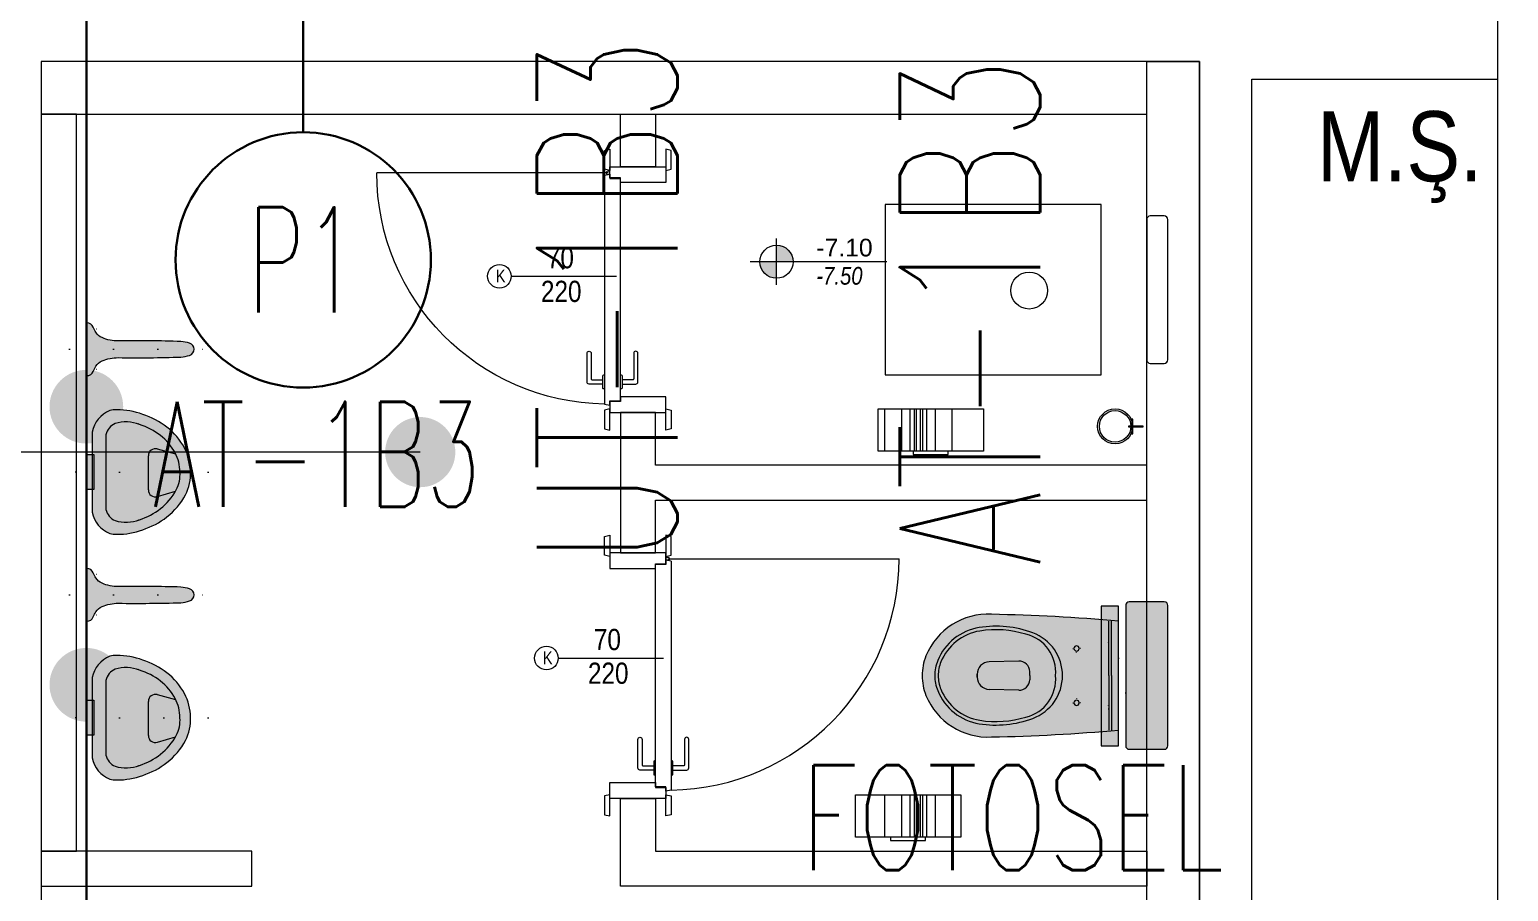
# Model space of a CAD drawing. Header units: metres. Extents: x -13194 to 152406, y -14653 to 29421.
# Drawn here: x 59671.7 to 60093.1, y 2798.5 to 3044.1 of the extents above; entities that cross this region are included whole.
import ezdxf
from ezdxf.enums import TextEntityAlignment as Align

# ---------------------------------------------------------------- set-up
doc = ezdxf.new("R2010")
doc.units = ezdxf.units.M
doc.header["$LTSCALE"] = 100
doc.header["$MEASUREMENT"] = 0
doc.linetypes.add('DOT2', pattern=[0.125, 0, -0.125])
doc.layers.get('0').update_dxf_attribs({"color": 9, "lineweight": 9})
for name, color, linetype, lineweight in [('00', 9, 'Continuous', 9), ('01', 9, 'Continuous', 9), ('05', 9, 'Continuous', 9), ('05S', 9, 'Continuous', 9), ('05V', 9, 'Continuous', 9), ('06D', 9, 'Continuous', 9), ('21', 9, 'Continuous', 9), ('21_mahal200', 9, 'Continuous', 9), ('E-AYDINLATMA VE PRİZ PANOSU', 7, 'Continuous', 30), ('E-KABLO', 7, 'Continuous', 30), ('E-LINYE', 7, 'Continuous', 30), ('E-YAZI', 7, 'Continuous', 30), ('Kapı', 204, 'Continuous', 9), ('KARA SIVA', 4, 'Continuous', 9), ('PLASTİK BOYA', 30, 'Continuous', 9), ('TEFRİŞ', 9, 'Continuous', 9)]:
    doc.layers.add(name, color=color, linetype=linetype, lineweight=lineweight)
doc.styles.add('Arial', font='arial.ttf', dxfattribs={"height": 2.5})
doc.styles.add('E-YAZI', font='txttw.shx')
doc.styles.add('MuuM_TEXT-ITALIC', font='ARIALNI.TTF')
doc.styles.add('MuuM_TEXT-STANDART', font='ARIALN.TTF')
doc.dimstyles.new('MuuM_DIM200', dxfattribs={"dimscale": 20, "dimtxt": 2, "dimasz": 1, "dimexe": 1, "dimexo": 1, "dimgap": 1, "dimtad": 1, "dimdec": 1, "dimrnd": 0.5, "dimdsep": 46, "dimtxsty": 'MuuM_TEXT-STANDART', "dimblk": 'ARCHTICK', "dimcen": 0, "dimdle": 0.15, "dimclrd": 256, "dimclre": 256, "dimclrt": 256, "dimadec": 0, "dimazin": 0, "dimtfac": 5, "dimtdec": 1, "dimtix": 1, "dimtmove": 2, "dimatfit": 3, "dimldrblk": 'DOT', "dimfxl": 3, "dimfxlon": 1, "dimtolj": 1, "dimlwd": -1, "dimlwe": -1, "dimarcsym": 0})

# ---------------------------------------------------------------- blocks, each defined once
blk = doc.blocks.new('1.bod.mimari.elk')
at = {"layer": '01'}
blk.add_lwpolyline([(4130, -5950.000004305957), (4130, -5950.000004305957), (4130, -5950.000004305957), (4130, -5400.000004305957), (4400, -5400.000004305957), (4400, -5950.000004305957), (4400, -5950.000004305957), (4400, -5950.000004305957), (4440, -5950.000004305957), (4440, -5350.000004305957), (4090, -5350.000004305957), (4090, -5950.000004305957), (4130, -5950.000004305957)], dxfattribs=at)
blk = doc.blocks.new('_ArchTick')
at = {"color": 0, "linetype": 'ByBlock', "const_width": 0.15}
blk.add_lwpolyline([(-0.5, -0.5), (0.5, 0.5)], dxfattribs=at)
blk = doc.blocks.new('_Dot')
at = {"color": 0, "linetype": 'ByBlock', "lineweight": -2}
blk.add_line((-0.5, 0), (-1, 0), dxfattribs=at)
at = {"color": 0, "linetype": 'ByBlock', "const_width": 0.5}
blk.add_lwpolyline([(-0.25, 0, 1), (0.25, 0, 1)], format="xyb", close=True, dxfattribs=at)
blk = doc.blocks.new('p-klozet üstü kağıt dispenser')
blk.add_hatch(color=255).paths.add_polyline_path([(-5.3433e-12, 5.563981752787184), (0, 45.40812888650907), (-5.000000000000057, 45.40812888650907), (-5.0000000000054, 5.563981752787184)])
blk.add_lwpolyline([(-5.3433e-12, 5.563981752787184), (0, 45.40812888650907), (-5.000000000000057, 45.40812888650907), (-5.0000000000054, 5.563981752787184)], close=True)
blk = doc.blocks.new('san-klo-06-p')
at = {"layer": '05S'}
h = blk.add_hatch(color=256, dxfattribs=at)
edge = h.paths.add_edge_path()
edge.add_line((-20.00000000000046, 2.015000000021245), (19.99999999999662, 2.015000000027066))
edge.add_arc((19.99999999999953, 3.015000000028521), 1, 270, 360)
edge.add_line((20.99999999999955, 3.015000000028521), (21.000000000001, 13.01500000002852))
edge.add_arc((19.99999999999953, 13.01500000002852), 1, 0, 90.00000000000001)
edge.add_line((19.99999999999953, 14.01500000002852), (-20.00000000000046, 14.01500000002561))
edge.add_arc((-20.00000000000046, 13.01500000002852), 1, 90.00000000000001, 180)
edge.add_line((-21.00000000000045, 13.01500000002852), (-20.999999999999, 3.015000000025612))
edge.add_arc((-20.00000000000046, 3.015000000021243), 1, 180, 270)
h = blk.add_hatch(color=256, dxfattribs=at)
edge = h.paths.add_edge_path()
edge.add_arc((482.446959709046, -45.26395162302651), 500.0000000000162, 174.8060223042765, 178.9681825704839)
edge.add_arc((1.500000000003183, -37.29190075644874), 19.00000000000178, 176.8871024373828, 247.9756871629529)
edge.add_arc((-4.547e-13, -41), 15.00000000000026, 247.9756871629556, 269.9999999999976)
edge.add_arc((-4.547e-13, -41), 15.00000000000026, 270.0000000000025, 292.0243128370444)
edge.add_arc((-1.50000000000409, -37.29190075644874), 19.0000000000039, 292.0243128370512, 363.1128975626213)
edge.add_arc((-482.4469597090078, -45.26395162301922), 499.9999999999761, 1.031817429516246, 5.19397769572375)
edge.add_line((15.49999999999954, 0), (-15.50000000000336, 0))
for p, q in [((-4.547e-13, -2), (-15.50000000000045, -2)), ((-4.547e-13, -2.80000000000291), (-15.50000000000045, -2.80000000000291)), ((-4.547e-13, -2), (15.49999999999954, -2)), ((-4.547e-13, -2.80000000000291), (15.49999999999954, -2.80000000000291)), ((-4.15801929872441, -28.43442233578389), (-3.905189181845798, -36.91821042136871)), ((-4.547e-13, -25.3450573319642), (-1.159350611440913, -25.3450573319642)), ((-4.547e-13, -25.3450573319642), (1.159350611440004, -25.3450573319642)), ((4.158019298723502, -28.43442233578389), (3.905189181844889, -36.91821042136871)), ((-4.547e-13, -40.31395125024572), (-0.4067423800156579, -40.31395125024572)), ((-0.4067423800156579, -40.31395125024572), (-4.547e-13, -40.31395125024572)), ((0.4067423800147483, -40.31395125024572), (-4.547e-13, -40.31395125024572)), ((-4.547e-13, -40.31395125024572), (0.4067423800147483, -40.31395125024572))]:
    blk.add_line(p, q)
at = {"linetype": 'DOT2'}
for p, q in [((-6.485962310548075, -12), (-8.953412711959118, -12)), ((-7.750000000000452, -10.91410758801794), (-7.750000000000452, -12)), ((-7.750000000000452, -13.08589241198206), (-7.750000000000452, -12)), ((6.485962310550803, -12), (8.953412711958206, -12)), ((7.749999999999543, -10.91410758801794), (7.749999999999543, -12)), ((7.749999999999543, -13.08589241198206), (7.749999999999543, -12))]:
    blk.add_line(p, q, dxfattribs=at)
for points in [[(-20.00000000000046, 2.015000000021245), (19.99999999999953, 2.015000000028521, 0.4142135623730951), (20.99999999999955, 3.015000000028521), (20.99999999999955, 13.01500000002852, 0.4142135623731339), (19.99999999999953, 14.01500000002852), (-20.00000000000046, 14.01500000002852, 0.4142135623730744), (-21.00000000000045, 13.01500000002852), (-21.00000000000045, 3.015000000021243, 0.4142135623731159)], [(-15.50000000000045, 0, 0.0181628470062377), (-17.47196496077276, -36.26013260072796, 0.3205287056357122), (-5.625000000000452, -54.90537216330267, 0.0963961176293174), (-4.547e-13, -56, 0.0963961176293174), (5.624999999999543, -54.90537216330267, 0.3205287056357121), (17.47196496077549, -36.26013260072796, 0.0181628470062377), (15.49999999999954, 0)]]:
    blk.add_lwpolyline(points, format="xyb", close=True)
for points in [[(-9.500000000000453, 2.015000000028521), (-9.500000000000453, -2.984999999978752), (-8.500000000000455, -2.984999999978752), (-8.500000000000455, 2.015000000028521)], [(8.499999999999545, 2.015000000028521), (8.499999999999545, -2.984999999978752), (9.499999999999543, -2.984999999978752), (9.499999999999543, 2.015000000028521)]]:
    blk.add_lwpolyline(points, dxfattribs=at)
blk.add_lwpolyline([(-5.000000000000452, 0), (-5.000000000000452, 2), (4.999999999999545, 2), (4.999999999999545, 0)], close=True, dxfattribs=at)
for centre, radius, start, end in [((-7.750000000000452, -12), 0.75, 0, 180), ((-7.750000000000452, -12), 0.75, 180, 0), ((7.749999999999543, -12), 0.75, 0, 180), ((7.749999999999543, -12), 0.75, 180, 0), ((-4.547e-13, -29), 13, 90, 159.4200885049486), ((-4.547e-13, -29), 13, 20.57991149505137, 90), ((-1.089157725150015, -28.94594607376348), 11.00000000000001, 84.31758544885159, 166.806744405553), ((1.089157725149107, -28.94594607376348), 11, 13.19325559444693, 95.68241455114841), ((15.91510823917952, -34.97572838532506), 30, 159.4200885049486, 189.1280785422966), ((-15.91510823918042, -34.97572838532506), 30, 350.8719214577034, 20.57991149505137), ((15.91510823917952, -34.97572838532506), 28.99999999999998, 162.8726879048356, 189.1280785422966), ((-1.159350611440913, -28.3450573319642), 3, 90, 181.7069983645544), ((1.159350611440004, -28.3450573319642), 3, 358.2930016354455, 90), ((-15.91510823918042, -34.97572838532506), 28.99999999999999, 350.8719214577034, 17.12731209516433), ((-0.4067423800156579, -36.81395125024574), 3.499999999999998, 181.7069983645544, 270), ((0.4067423800147483, -36.81395125024574), 3.499999999999998, 270, 358.2930016354455), ((1.499999999999543, -37.29190075644874), 15.39999999999999, 189.1280785422966, 247.9756871630004), ((1.499999999999543, -37.29190075644874), 14.4, 189.1280785422966, 247.9756871630004), ((-1.500000000000454, -37.29190075644874), 14.40000000000001, 292.0243128369996, 350.8719214577034), ((-1.500000000000454, -37.29190075644874), 15.39999999999999, 292.0243128369996, 350.8719214577034), ((-4.547e-13, -41), 11.39999999999997, 247.9756871630004, 270), ((-4.547e-13, -41), 10.39999999999995, 247.9756871630004, 270), ((-4.547e-13, -41), 10.39999999999995, 270, 292.0243128369996), ((-4.547e-13, -41), 11.39999999999997, 270, 292.0243128369996)]:
    blk.add_arc(centre, radius, start, end)
at = {"layer": '05', "rotation": 270}
blk.add_blockref('p-klozet üstü kağıt dispenser', (-25.40812888650862, -5.007660794144613), dxfattribs=at)
blk = doc.blocks.new('p-t.kağıtlığı')
at = {"layer": 'TEFRİŞ'}
h = blk.add_hatch(dxfattribs=at)
h.set_pattern_fill('CYL', color=256, scale=30, angle=-89.99999999999999, style=0)
h.set_pattern_definition([(270, (-14.39999999999963, 13), (30, 6.7e-15), []), (270, (-13.80000000000018, 13), (30, 6.7e-15), []), (270, (-12.59999999999945, 13), (30, 6.7e-15), []), (270, (-10.19999999999982, 13), (30, 6.7e-15), []), (270, (-5.399999999999636, 13), (30, 6.7e-15), []), (270, (5.400000000000542, 13), (30, 6.7e-15), []), (270, (10.19999999999982, 13), (30, 6.7e-15), []), (270, (12.60000000000036, 13), (30, 6.7e-15), []), (270, (13.80000000000018, 13), (30, 6.7e-15), []), (270, (14.40000000000054, 13), (30, 6.7e-15), [])])
h.paths.add_polyline_path([(-15, 1), (15, 1), (15, 13), (-15, 13)])
for points in [[(-15, 1), (15, 1), (15, 13), (-15, 13)], [(5, 1), (5, 0), (-5, 0), (-5, 1)]]:
    blk.add_lwpolyline(points, close=True, dxfattribs=at)
blk = doc.blocks.new('San-p-uripart')
at = {"layer": '05S'}
h = blk.add_hatch(color=256, dxfattribs=at)
edge = h.paths.add_edge_path()
edge.add_line((0, 0), (-7.502701282911726, 0))
edge.add_arc((-5.709877322929968, -0.0991818855945894), 1.795565314299233, 176.8335336137003, 251.0946557253123)
edge.add_arc((-8.442650596654858, -8.078530705955927), 6.638772677657441, 57.0297629489329, 71.09465572531082, ccw=False)
edge.add_arc((-7.040729375654334, -5.917304325401346), 4.062674353079212, 23.36070373810901, 57.02976294893671, ccw=False)
edge.add_arc((-13.70585418392875, -8.796135696042256), 11.32294699055403, -0.7682051098128113, 23.360703738108384, ccw=False)
edge.add_arc((402.5469214286236, -14.37746602216248), 404.967245607545, 179.231794890187, 181.7550775583132)
edge.add_arc((11.77246903945706, -25.27573944187134), 14.08342795668617, 186.1332779337883, 196.4356805880288)
edge.add_arc((0.2055674033981631, -28.52261435773835), 2.076566262679214, 200.8138809635047, 264.3187619893651)
edge.add_arc((-0.2055674033981631, -28.52261435773835), 2.076566262679214, 275.6812380106349, 339.1861190364953)
edge.add_arc((-11.77246903945706, -25.27573944187134), 14.08342795668617, 343.5643194119712, 353.8667220662117)
edge.add_arc((-402.5469214286236, -14.37746602216248), 404.967245607545, 358.2449224416866, 360.768205109813)
edge.add_arc((13.70585418392875, -8.796135696042256), 11.32294699055404, 156.6392962618916, 180.7682051098129, ccw=False)
edge.add_arc((7.040729375654334, -5.917304325401346), 4.062674353079213, 122.9702370510633, 156.639296261891, ccw=False)
edge.add_arc((8.442650596654858, -8.078530705955927), 6.638772677657441, 108.90534427468921, 122.97023705106719, ccw=False)
edge.add_arc((5.709877322929968, -0.0991818855945894), 1.795565314299232, 288.9053442746877, 363.1664663862996)
edge.add_line((7.502701282912312, 0), (5.853095785823825e-13, 0))
at = {"linetype": 'DOT2'}
for p, q in [((0, 5), (0, -40.49999999999636)), ((-5.770817504173462, -2.733077667144243), (-5.770817504173462, 3.350195222110413)), ((5.770817504173462, -2.733077667144243), (5.770817504173462, 3.350195222110413))]:
    blk.add_line(p, q, dxfattribs=at)
blk.add_lwpolyline([(0, 0), (-7.502701282912312, 0, 0.3358627193216691), (-6.291650653194663, -1.797885682644845, -0.0614468324515553), (-4.829808567523286, -2.508909970380043, -0.1479750645966862), (-3.311085466844815, -4.306379369778366, -0.1056729534655511), (-2.383924922236474, -8.947945920119308, 0.011010342516257), (-2.230346181717322, -26.78043505654569, 0.0449830156324357), (-1.735481351159251, -29.26048777216966, 0.2844088340516868), (0, -30.58898060938736, 0.2844088340516868), (1.735481351159251, -29.26048777216966, 0.0449830156324357), (2.230346181717322, -26.78043505654569, 0.011010342516257), (2.383924922236474, -8.947945920119308, -0.1056729534655511), (3.311085466844815, -4.306379369778366, -0.1479750645966862), (4.829808567523286, -2.508909970380043, -0.0614468324515553), (6.291650653194663, -1.797885682644845, 0.3358627193216691), (7.502701282912312, 0)], format="xyb", close=True)
blk = doc.blocks.new('v-k-pisuar01-p-s')
at = {"layer": '05S'}
h = blk.add_hatch(color=256, dxfattribs=at)
edge = h.paths.add_edge_path()
edge.add_line((11.42270253094102, 3.638e-12), (-11.42270253094102, 3.638e-12))
edge.add_arc((-9.830791421985849, -8.150053224959265), 8.304068192672245, 101.052160196956, 157.7110542586413)
edge.add_arc((-8.698184620976463, -7.002620211645987), 9.040695939314752, 167.2054471598568, 179.9865996109631)
edge.add_arc((3.698906807148886, -6.994059835495138), 21.43778808926014, 180.0172277376221, 200.174822931414)
edge.add_arc((4.927594309561754, -7.521959883539237), 22.42787110088592, 197.8257412586595, 217.822754149149)
edge.add_arc((2.836417373735457, -9.145373557403216), 19.78051526280616, 217.8227541491555, 241.917258812392)
edge.add_arc((-0.7404978676677274, -15.84919987251851), 12.18212004358895, 241.9172588123764, 274.1094109938937)
edge.add_arc((0.011119686978418, -13.43780789287848), 14.56269787259692, 270.4775210897593, 298.0827411875948)
edge.add_arc((-1.900854454888758, -9.854401046221028), 18.62428004557212, 298.082741187634, 322.1772458508703)
edge.add_arc((-4.90535493561765, -7.521959883539237), 22.4278711008861, 322.1772458508511, 342.1742587413403)
edge.add_arc((-3.676667433204783, -6.994059835495138), 21.43778808926036, 339.8251770685861, 359.9827722623778)
edge.add_arc((10.17531421099374, -6.921057905034102), 7.586221502296683, 359.3999502511719, 374.6647735631948)
edge.add_arc((9.830791421987668, -8.150053224962901), 8.304068192673494, 22.28894574136448, 78.94783980325458)
at = {"linetype": 'DOT2'}
blk.add_line((0, -33), (0, 5), dxfattribs=at)
for p, q in [((-5.065933825182582, -16.00050576547437), (4.657896394137424, -16.00050576547437)), ((-6.984664828327367, -18.56483841345834), (-5.466074508258316, -23.72804550169167)), ((6.590366273341714, -18.51583106659382), (5.18733824030096, -23.77718619049119))]:
    blk.add_line(p, q)
for points in [[(11.42270253094102, 3.638e-12), (-11.42270253094102, 3.638e-12, 0.2523838902471173), (-17.51440381128668, -5.000505765474372, 0.0558261851845719), (-17.73888031302704, -7.000505765474372, 0.0881816074474143), (-16.42355859140844, -14.38764789839843, 0.0874755300532864), (-12.78843996554497, -21.27519701816345, 0.1055211629797704), (-6.475183890102925, -26.5971031555091, 0.1413959180004252), (0.1324883970701194, -28, 0.1210364073534051), (6.866453540200382, -26.28602049577967, 0.1055211629797702), (12.81067933948907, -21.27519701816345, 0.0874755300532857), (16.44579796535254, -14.38764789839843, 0.0881816074474134), (17.76111968697296, -7.000505765474372, 0.0667040249175728), (17.5144038112885, -5.000505765474372, 0.2523838902480677), (11.42270253091192, 7.276000000000001e-12)], [(13.56758272037041, -13.46927878739734, 0.1723745183359662), (13.81327216784484, -6.517616360626562, 0.2523838902480677), (10.65589230152181, -3.925812281813703), (-10.65589230153637, -3.925812281817343, 0.2523838902471173), (-13.81327216784484, -6.517616360626562, 0.1723745183359663), (-13.56758272037041, -13.46927878739734, 0.0874755300532832), (-10.41870533553083, -19.43553460801922, 0.1055211629797738), (-5.062945461508205, -23.9502970385438, 0.1440043722371133), (0.0111196869729611, -25.00050576547437, 0.1231510465558739), (5.454215111603843, -23.63921437881436, 0.1055211629797774), (10.44094470947493, -19.43553460801922, 0.0874755300532832), (13.58982209431451, -13.46927878739734)]]:
    blk.add_lwpolyline(points, format="xyb")
blk.add_lwpolyline([(-5, -0.500000000003638), (-5, 1.49999999999636), (5, 1.49999999999636), (5, -0.500000000003638)], close=True)
for centre, radius, start, end in [((1.160594533739639, -7.479771511072612), 15.89947806192441, 200.6505748287934, 202.1300987202021), ((-5.065933825182582, -18.00050576547437), 2, 90, 196.3895403340701), ((4.657896394137424, -18.00050576547437), 2, 345.0685828217818, 90), ((-1.138355159795537, -7.479771511072612), 15.89947806192436, 337.8699012797978, 339.3494251712066)]:
    blk.add_arc(centre, radius, start, end)
at = {"layer": '05S'}
blk.add_solid([(-5, 1.49999999999636), (-5, -0.500000000003638), (5, 1.49999999999636), (5, -0.500000000003638)], dxfattribs=at)
blk = doc.blocks.new('dsfsdfsdfsdfsdfsdf')
at = {"layer": 'Kapı'}
for p, q in [((23771.45181168488, -2062.352248718824), (23755.45181168267, -2062.352248718824)), ((23772.95181168482, -2064.719111331149, 0.6555058768281015), (23771.45181168482, -2064.41911133111, 0.6555058768281015)), ((23771.45181168482, -2064.41911133111, 0.6555058768281015), (23771.45181168482, -2065.619111331151, 0.6555058768281015)), ((23771.95371590619, -2064.009590223897, 0.6555058768281015), (23837.87079387352, -2064.009590223897, 0.6555058768281015)), ((23772.95181168482, -2064.719111331149, 0.6555058768281015), (23772.95181168482, -2129.919111331008, 0.6555058768281015)), ((23771.45181168482, -2065.619111331151, 0.6555058768281015), (23768.45181168482, -2065.619111331151, 0.6555058768281015)), ((23768.45181168482, -2129.019111331028, 0.6555058768281015), (23768.45181168494, -2066.819111331031, 0.6555058768281015)), ((23771.45181168267, -2132.352248718729), (23755.45181168261, -2132.352248718729)), ((23771.45181168482, -2129.019111331028, 0.6555058768281015), (23768.45181168482, -2129.019111331028, 0.6555058768281015)), ((23771.45181168482, -2130.219111331069, 0.6555058768281015), (23771.45181168482, -2129.019111331028, 0.6555058768281015)), ((23772.95181168482, -2129.919111331008, 0.6555058768281015), (23771.45181168482, -2130.219111331069, 0.6555058768281015))]:
    blk.add_line(p, q, dxfattribs=at)
at = {"layer": 'Kapı', "elevation": 0.6555058768281015}
for points in [[(23753.95181168255, -2057.61911133118), (23755.45181168255, -2057.319111331097), (23755.45181168255, -2063.319111331046), (23753.95181168255, -2063.019111330985), (23753.95181168255, -2057.61911133118)], [(23772.95181168476, -2057.61911133118), (23771.45181168482, -2057.319111331097), (23771.45181168482, -2063.319111331046), (23772.95181168476, -2063.019111330985), (23772.95181168476, -2057.61911133118)], [(23753.95181168255, -2137.019111330999), (23755.45181168255, -2137.31911133106), (23755.45181168255, -2131.319111331133), (23753.95181168255, -2131.619111331172), (23753.95181168255, -2137.019111330999)], [(23772.95181168482, -2137.019111330999), (23771.45181168482, -2137.31911133106), (23771.45181168482, -2131.319111331133), (23772.95181168482, -2131.619111331172), (23772.95181168482, -2137.019111330999)]]:
    blk.add_lwpolyline(points, dxfattribs=at)
for points in [[(23771.45181168482, -2062.319111331046), (23755.45181168255, -2062.319111331046), (23755.45181168255, -2066.819111331031), (23768.45181168482, -2066.819111331031), (23768.45181168482, -2065.419111330928), (23771.45181168482, -2065.419111330928)], [(23771.45181168482, -2132.319111330951), (23755.45181168255, -2132.319111330951), (23755.45181168255, -2127.819111331126), (23768.45181168482, -2127.819111331126), (23768.45181168482, -2129.219111331069), (23771.45181168482, -2129.219111331069)]]:
    blk.add_lwpolyline(points, close=True, dxfattribs=at)
for points in [[(23767.95181168482, -2124.21911133112), (23764.05181168485, -2124.21911133112, -0.4142135623730951), (23763.45181168482, -2123.619111330998), (23763.45181168482, -2115.473277997778, -1.000000000000094), (23764.65181168477, -2115.473277997778), (23764.65181168477, -2122.769111331188, 0.4142135623730951), (23764.90181168477, -2123.019111331058), (23767.95181168482, -2123.019111331058)], [(23773.45181168482, -2124.21911133112), (23777.35181168478, -2124.21911133112, 0.4142135623730951), (23777.95181168482, -2123.619111330998), (23777.95181168482, -2115.473277997778, 1.000000000000094), (23776.75181168481, -2115.473277997778), (23776.75181168481, -2122.769111331188, -0.4142135623730951), (23776.50181168481, -2123.019111331058), (23773.45181168482, -2123.019111331058)], [(23768.45181168482, -2121.619111331136), (23768.20181168482, -2121.619111331136, 0.4142135623730951), (23767.95181168482, -2121.869111331027), (23767.95181168482, -2125.369111331172, 0.414213562373091), (23768.20181168482, -2125.619111331063), (23768.45181168482, -2125.619111331063)], [(23772.95181168482, -2125.619111331063), (23773.20181168482, -2125.619111331063, 0.4142135623737115), (23773.45181168482, -2125.369111331172), (23773.45181168482, -2121.869111331027, 0.4142135623724791), (23773.20181168482, -2121.619111331136), (23772.95181168482, -2121.619111331136)]]:
    blk.add_lwpolyline(points, format="xyb", dxfattribs=at)
at = {"layer": 'Kapı'}
blk.add_circle((23771.95371590619, -2064.009590223897, 0.6555058768281015), 0.4999999999999999, dxfattribs=at)
blk.add_arc((23771.95371590619, -2064.009590223897, 0.6555058768281015), 65.91707796733714, 270.8675879280374, 0, dxfattribs=at)
blk = doc.blocks.new('fgvdfgdffffffffffffffffffffffffffffffff')
at = {"layer": 'Kapı'}
blk.add_lwpolyline([(23435.64420767338, -2227.996412656395), (23465.61762177996, -2227.996412656395)], dxfattribs=at)
blk.add_circle((23432.28420767338, -2227.996412656395), 3.359999999999999, dxfattribs=at)
at = {"layer": 'Kapı', "attachment_point": 1, "style": 'MuuM_TEXT-STANDART'}
for s, insert, char_height, width in [('70', (23445.80805638355, -2219.676727744605), 6.047999999999999, 88.79573695206868), ('K', (23431.24663969502, -2226.097197341773), 3.628799999999999, 53.2774421712412), ('220', (23444.11858472365, -2229.276727744605), 6.047999999999999, 88.79573695206868)]:
    blk.add_mtext(s, dxfattribs=dict(at, insert=insert, char_height=char_height, width=width))
blk = doc.blocks.new('0_elevationtarget-p-bk')
h = blk.add_hatch(color=250)
h.paths.add_polyline_path([(1.875, 0, 0.4142135623730951), (0, 1.875), (0, 0)])
h.paths.add_polyline_path([(0, 1e-16), (-1.875, 0, 0.4142135623730951), (0, -1.875)])
blk.add_line((0, -2.625), (0, 2.625))
blk.add_lwpolyline([(12.45343050744122, 0), (-3, 0)])
blk.add_circle((0, 0), 1.875)
at = {"style": 'Arial'}
blk.add_attdef('BITMISKOT', text='', height=2, dxfattribs=at).set_placement((4.5, 0), align=Align.BOTTOM_LEFT)
at = {"style": 'MuuM_TEXT-ITALIC'}
blk.add_attdef('FINISHINGFLOORLEVEL', text='', height=2, dxfattribs=at).set_placement((4.5, -0.592087312414734), align=Align.TOP_LEFT)
blk = doc.blocks.new('RREERGERGBBBB')
at = {"layer": 'TEFRİŞ'}
blk.add_hatch(color=256, dxfattribs=at).paths.add_polyline_path([(-24564.21179301331, -5806.625685495985), (-24567.21179301331, -5806.625685495985), (-24567.21179301331, -5804.625685495985), (-24567.41179301331, -5804.625685495985), (-24567.41179301331, -5806.625685495985), (-24568.41179301331, -5806.625685495985), (-24568.41179301331, -5806.825685495985), (-24567.41179301331, -5806.825685495982), (-24567.41179301331, -5808.825685495982), (-24567.21179301332, -5808.825685495982), (-24567.21179301332, -5806.825685495982), (-24564.21179301332, -5806.825685495982)])
for points in [[(-24564.21179301331, -5806.625685495985), (-24567.21179301331, -5806.625685495985), (-24567.21179301331, -5804.625685495985), (-24567.41179301331, -5804.625685495985), (-24567.41179301331, -5806.625685495985), (-24568.41179301331, -5806.625685495985), (-24568.41179301331, -5806.825685495985), (-24567.41179301331, -5806.825685495982), (-24567.41179301331, -5808.825685495982), (-24567.21179301332, -5808.825685495982), (-24567.21179301332, -5806.825685495982), (-24564.21179301332, -5806.825685495982), (-24564.21179301331, -5806.625685495985)], [(-24567.21179301332, -5806.709182177796), (-24564.21179301332, -5806.709182177796)]]:
    blk.add_lwpolyline(points, dxfattribs=at)
for radius in [5, 4.5]:
    blk.add_circle((-24572.21179301332, -5806.709182177796), radius, dxfattribs=at)
blk = doc.blocks.new('TTTTTTTTTTTTTTTTTTTTTTTTTTTTTTTTTTTTTTTTTTT')
at = {"layer": 'TEFRİŞ'}
blk.add_lwpolyline([(45312.12784115912, 986.7564855874526), (45352.12784115912, 986.7564855874599, 0.4142135623730951), (45353.12784115912, 987.7564855874599), (45353.12784115912, 991.7564855874599, 0.4142135623731339), (45352.12784115912, 992.7564855874599), (45312.12784115912, 992.7564855874599, 0.4142135623730744), (45311.12784115912, 991.7564855874599), (45311.12784115912, 987.7564855874526, 0.4142135623731159)], format="xyb", close=True, dxfattribs=at)
blk = doc.blocks.new('tummmd')
at = {"layer": 'TEFRİŞ'}
blk.add_lwpolyline([(34554.68068337841, 678.7443471117731), (34554.68068337841, 630.2443471117731), (34616.18068337841, 630.2443471117731), (34616.18068337841, 678.7443471117731)], close=True, dxfattribs=at)
blk.add_circle((34595.68108994539, 654.2273290230623), 5.25, dxfattribs=at)
blk = doc.blocks.new('vummok')
blk.add_blockref('tummmd', (15499.22272111267, -1614.183973799555))
at = {"rotation": 270}
blk.add_blockref('TTTTTTTTTTTTTTTTTTTTTTTTTTTTTTTTTTTTTTTTTTT', (49141.64691890363, 44372.43821434292), dxfattribs=at)
at = {"layer": 'KARA SIVA'}
blk.add_blockref('RREERGERGBBBB', (74691.6151977434, 4808.0364015188), dxfattribs=at)
blk = doc.blocks.new('1.bod.mimari1.elk')
at = {"layer": '00'}
for points in [[(4005, -5595.000004305961), (3675, -5595.000004305961), (3675, -5985.000004305961), (3695.199999999808, -5985.000004305961)], [(3990, -5595.000004305961), (3674.999999999971, -5595.000004305961), (3674.999999999971, -5610.000004305961), (3990, -5610.000004305961), (3990, -5595.000004305961)], [(3785.199999999895, -5985.000004305961), (4005, -5985.000004305961), (4005, -5595.000004305961)], [(4005, -5595.000004305961), (4005, -5985.000004305961), (3990, -5985.000004305961), (3990, -5595.000004305961), (4005, -5595.000004305961)], [(3785.199999999895, -6000.000004305961), (4090, -6000.000004305961), (4090, -6040.292596548517), (4105, -6040.292596548517), (4105, -5950.000004305961), (4090, -5950.000004305961), (4090, -5985.000004305961), (4020, -5985.000004305954), (4020, -5600.000004305961), (4090, -5600.000004305954)], [(3674.999999999971, -5610.000004305961), (3674.999999999913, -5820.000004305975), (3684.999999999913, -5820.000004305975), (3684.999999999913, -5610.000004305961), (3674.999999999971, -5610.000004305961)], [(3850, -5625.000004305961), (3840, -5625.000004305961), (3840, -5610.000004305961), (3850, -5610.000004305961), (3850, -5625.000004305961)], [(3990, -5710.000004305975), (3850, -5710.000004305961), (3850, -5695.000004305961), (3840, -5695.000004305961), (3840, -5735.000004305968), (3850, -5735.000004305968), (3850, -5720.00000430599), (3990, -5720.000004305975), (3990, -5710.000004305975)], [(3990, -5830.000004305961), (3840, -5830.000004305975), (3840, -5805.000004305968), (3850, -5805.000004305968), (3850, -5820.000004305946), (3990, -5820.000004305961), (3990, -5830.000004305964)], [(3674.999999999942, -5830.000004305975), (3734.999999999942, -5830.000004305975), (3734.999999999942, -5820.000004305975), (3674.999999999913, -5820.000004305975)]]:
    blk.add_lwpolyline(points, dxfattribs=at)
at = {"layer": '05', "xscale": -1}
for p in [(3928.442536444694, -5707.00000430597), (3922.000000304746, -5817.000004305954)]:
    blk.add_blockref('p-t.kağıtlığı', p, dxfattribs=at)
at = {"layer": '05V', "extrusion": (0, 0, -1), "xscale": -1, "zscale": -1, "rotation": 90}
blk.add_blockref('san-klo-06-p', (-3981.999999999971, -5770.000004305968), dxfattribs=at)
at = {"layer": '21', "xscale": 2.52, "yscale": 2.52, "zscale": 2.52}
blk.add_blockref('0_elevationtarget-p-bk', (3884.515131983208, -5652.040908888453), dxfattribs=at).add_auto_attribs({'BITMISKOT': '-7.10', 'FINISHINGFLOORLEVEL': '-7.50'})
at = {"layer": 'KARA SIVA', "xscale": -1}
blk.add_blockref('dsfsdfsdfsdfsdfsdf', (27608.45181168368, -3562.680892974915, -0.6555058768281015), dxfattribs=at)
at = {"layer": 'KARA SIVA'}
for name, p in [('fgvdfgdffffffffffffffffffffffffffffffff', (-19626.74283519464, -3428.187101646204)), ('dsfsdfsdfsdfsdfsdf', (-19918.45181168368, -3672.680892974922, -0.6555058768281015)), ('fgvdfgdffffffffffffffffffffffffffffffff', (-19613.34758362311, -3537.006284332746, -0.655505876829011))]:
    blk.add_blockref(name, p, dxfattribs=at)
at = {"layer": 'PLASTİK BOYA'}
blk.add_blockref('vummok', (-46138.40340449108, -4700.310377618186), dxfattribs=at)
at = {"layer": 'TEFRİŞ', "linetype": 'ByBlock', "rotation": 89.99999999999993}
for p in [(3687.999999999971, -5676.989005542431), (3687.999999999927, -5746.989005542431)]:
    blk.add_blockref('San-p-uripart', p, dxfattribs=at)
at = {"layer": 'TEFRİŞ', "rotation": 89.99999999999993}
for p in [(3689.499999999927, -5711.989005542431), (3689.499999999913, -5782.000004305975)]:
    blk.add_blockref('v-k-pisuar01-p-s', p, dxfattribs=at)
at = {"layer": '21', "style": 'MuuM_TEXT-STANDART'}
blk.add_text('M.Ş.', height=20, dxfattribs=at).set_placement((4038.574639469385, -5629.138490604839))
at = {"layer": '21_mahal200'}
blk.add_leader([(3782.97420955397, -5706.300240939583), (3642.198962060444, -5706.300240939583)], dimstyle='MuuM_DIM200', override={"dimasz": 1, "dimfxl": 10}, dxfattribs=at)

msp = doc.modelspace()

# ---------------------------------------------------------------- linework, layer by layer
at = {"layer": 'E-KABLO', "color": 6}
for p, q in [((59687.83098491511, 3069.707990364373), (59687.83098491511, 2857.388171868605)), ((59687.83098491511, 2857.388171868609), (59687.83098491511, 2668.794914374213))]:
    msp.add_line(p, q, dxfattribs=at)
at = {"layer": 'E-KABLO', "color": 4, "const_width": 10.5}
for points in [[(59682.58098491511, 2936.63845100292, 1), (59693.08098491511, 2936.63845100292, 1)], [(59682.58098491511, 2857.388171868605, 1), (59693.08098491511, 2857.388171868605, 1)]]:
    msp.add_lwpolyline(points, format="xyb", close=True, dxfattribs=at)
at = {"layer": 'E-LINYE', "color": 7, "linetype": 'Continuous'}
msp.add_line((59749.62307335265, 3069.707990364373), (59749.62307335265, 3014.856037873888), dxfattribs=at)
msp.add_circle((59749.62307335265, 2978.476669306331), 36.37936856755654, dxfattribs=at)

# ---------------------------------------------------------------- block references
at = {"layer": '06D'}
for name in ['1.bod.mimari.elk', '1.bod.mimari1.elk']:
    msp.add_blockref(name, (56000.00000000003, 8630.000004305966), dxfattribs=at)

# ---------------------------------------------------------------- texts
at = {"layer": 'E-AYDINLATMA VE PRİZ PANOSU', "color": 4, "style": 'E-YAZI', "width": 0.7}
for s, p in [('UT-1B3', (59856.24526104869, 2891.850609165509)), ('AT-1B3', (59959.63658269779, 2891.173150379808))]:
    msp.add_text(s, height=40, rotation=90, dxfattribs=at).set_placement(p)
at = {"layer": 'E-LINYE', "color": 3, "linetype": 'Continuous', "style": 'E-YAZI', "width": 0.6}
for s, p in [('P1', (59749.62307335265, 2978.476669311362)), ('AT-1B3', (59753.46311187503, 2923.066259231707))]:
    msp.add_text(s, height=30, dxfattribs=at).set_placement(p, align=Align.MIDDLE_CENTER)
at = {"layer": 'E-YAZI', "color": 3, "style": 'E-YAZI', "width": 0.7}
msp.add_text('FOTOSEL', height=30, dxfattribs=at).set_placement((59891.45761227264, 2804.526847068389))

doc.saveas('drawing.dxf')
